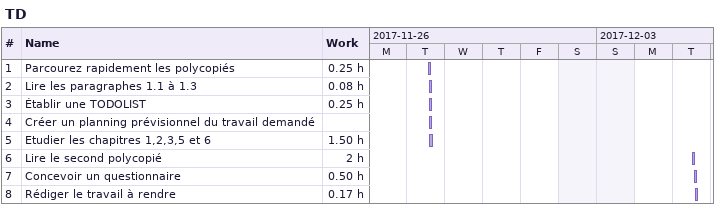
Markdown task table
TD

| ID | Task | Start | Finish | Work (h) |
|---|---|---|---|---|
| 1 | Parcourez rapidement les polycopiés | 2017-11-28 | 2017-11-28 | 0.25 |
| 2 | Lire les paragraphes 1.1 à 1.3 | 2017-11-28 | 2017-11-28 | 0.08 |
| 3 | Établir une TODOLIST | 2017-11-28 | 2017-11-28 | 0.25 |
| 4 | Créer un planning prévisionnel du travail demandé | 2017-11-28 | 2017-11-28 |  |
| 5 | Etudier les chapitres 1,2,3,5 et 6 | 2017-11-28 | 2017-11-28 | 1.50 |
| 6 | Lire le second polycopié | 2017-12-05 | 2017-12-05 | 2 |
| 7 | Concevoir un questionnaire | 2017-12-05 | 2017-12-05 | 0.50 |
| 8 | Rédiger le travail à rendre | 2017-12-05 | 2017-12-05 | 0.17 |
